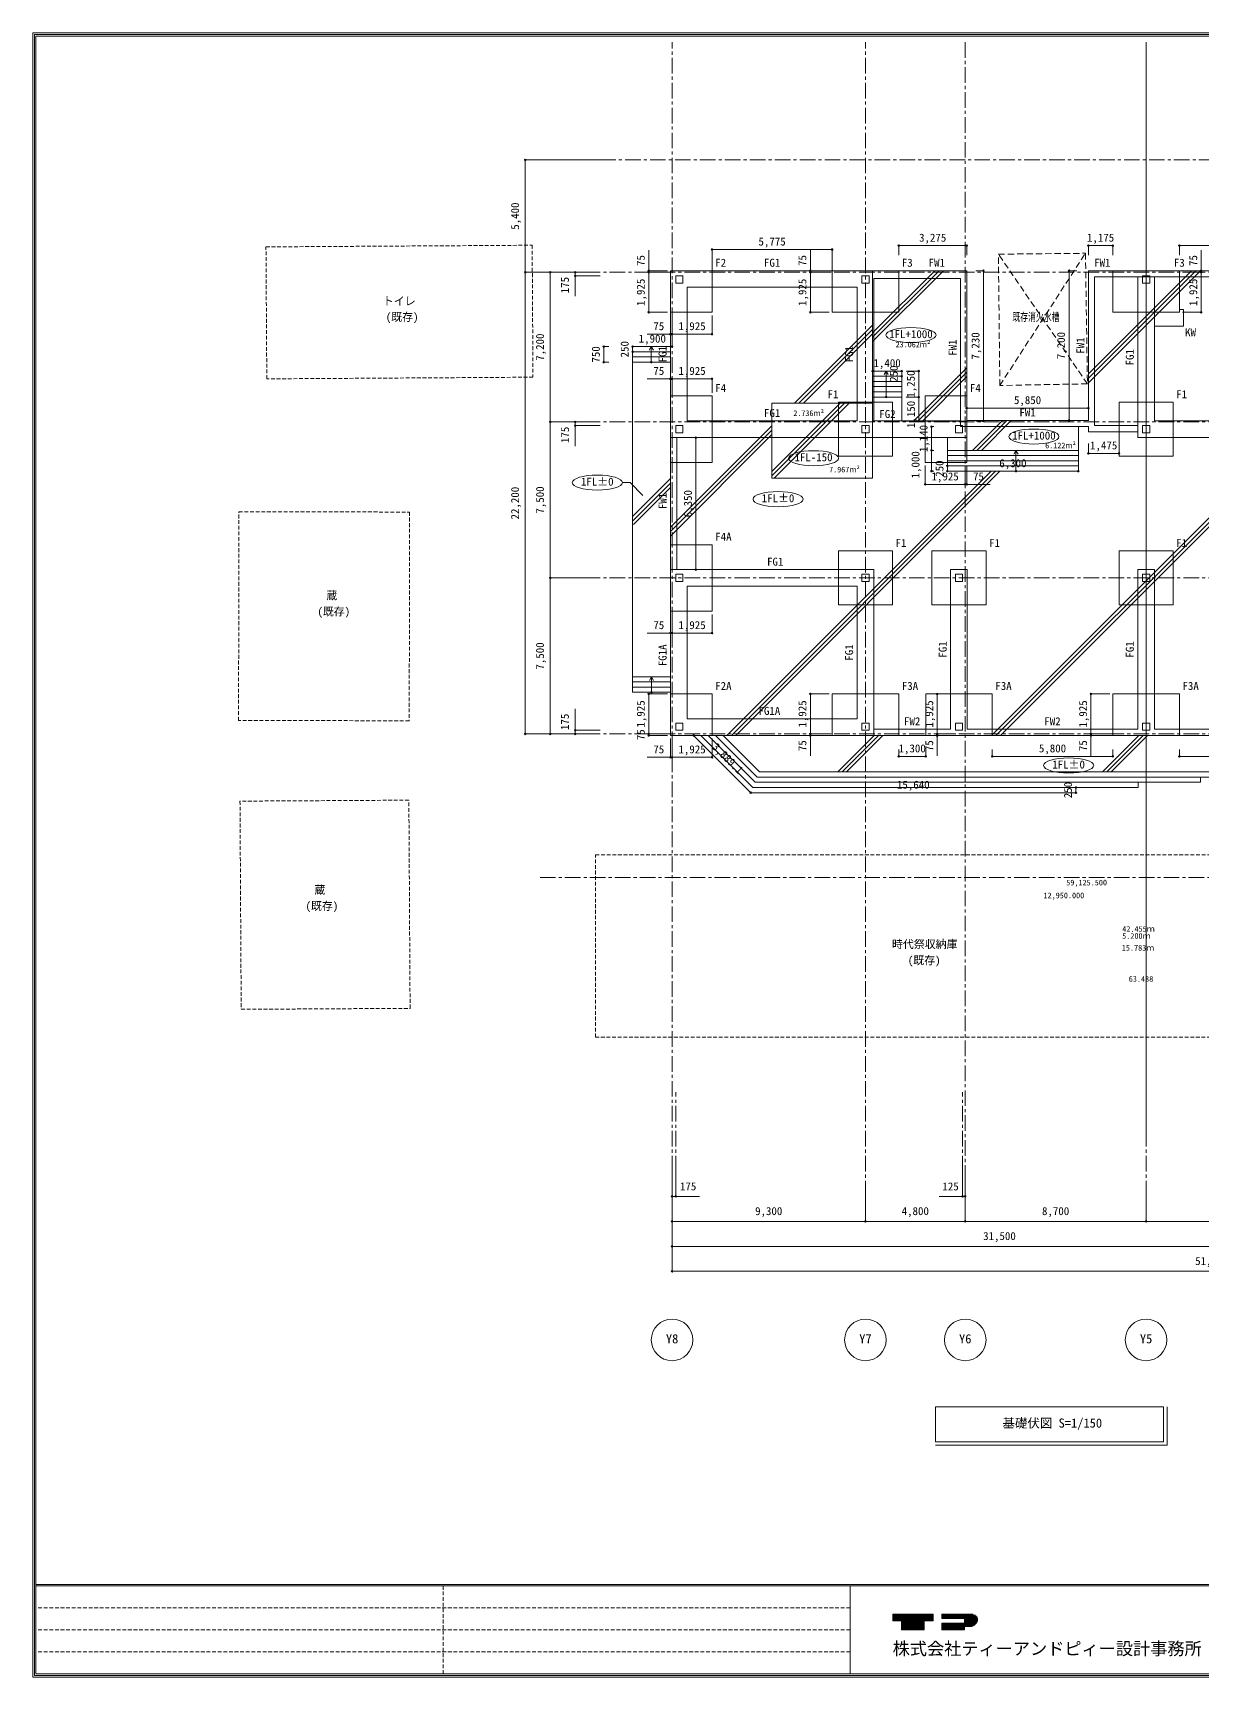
# Model space of a CAD drawing. Units: millimetres at full size, sheet at 1:150. Extents: x -144184 to 144184, y -90019 to 91030.
# Drawn here: x 26054 to 82296, y 11965 to 91030 of the extents above; entities that cross this region are included whole.
import ezdxf
from ezdxf.enums import TextEntityAlignment as Align

# ---------------------------------------------------------------- set-up
doc = ezdxf.new("R2010")
doc.units = ezdxf.units.MM
doc.header["$LTSCALE"] = 150
doc.header["$PDMODE"] = 32
doc.header["$PDSIZE"] = 75
for name, pattern in [('CHAIN1', [8, 5, -1, 1, -1]), ('DASHED1', [1.8, 1.2, -0.6]), ('DASHED2', [3, 2, -1])]:
    doc.linetypes.add(name, pattern=pattern)
for name, color, linetype, lineweight in [('0-0_基準線', 3, 'Continuous', 13), ('0-1_躯体', 7, 'Continuous', 9), ('0-2_間仕切り', 3, 'Continuous', 13), ('0-5_仕上げ', 2, 'Continuous', 5), ('0-6_文字', 2, 'Continuous', 5), ('0-7_寸法', 4, 'Continuous', 5), ('0-8_補助線', 4, 'Continuous', 5), ('0-A_給水設備', 7, 'Continuous', 9), ('0-C_ガス設備', 4, 'DASHED1', 5), ('0-E_工事名', 3, 'Continuous', 13), ('0-F_', 4, 'CHAIN1', 5), ('4-6_文字', 4, 'Continuous', 5), ('F-0_枠', 2, 'Continuous', 13)]:
    doc.layers.add(name, color=color, linetype=linetype, lineweight=lineweight)
doc.styles.add('ＭＳ ゴシック', font='')
doc.styles.get('ＭＳ ゴシック').set_extended_font_data('MS Gothic')

msp = doc.modelspace()

# ---------------------------------------------------------------- linework, layer by layer
at = {"layer": '0-0_基準線', "color": 7, "lineweight": 9}
for p, q in [((70425.8, 71794.5), (70425.8, 72144.5)), ((70425.8, 72144.5), (70775.8, 72144.5)), ((70775.8, 71794.5), (70775.8, 72144.5)), ((70775.8, 71794.5), (70425.8, 71794.5))]:
    msp.add_line(p, q, dxfattribs=at)
for points in [[(56975.8, 78994.5), (56975.8, 79344.5), (57325.8, 79344.5), (57325.8, 78994.5)], [(65925.8, 78994.5), (65925.8, 79344.5), (66275.8, 79344.5), (66275.8, 78994.5)], [(79425.8, 78994.5), (79425.8, 79344.5), (79775.8, 79344.5), (79775.8, 78994.5)], [(56975.8, 71794.5), (56975.8, 72144.5), (57325.8, 72144.5), (57325.8, 71794.5)], [(65925.8, 71794.5), (65925.8, 72144.5), (66275.8, 72144.5), (66275.8, 71794.5)], [(79425.8, 71794.5), (79425.8, 72144.5), (79775.8, 72144.5), (79775.8, 71794.5)], [(56975.8, 64644.5), (56975.8, 64994.5), (57325.8, 64994.5), (57325.8, 64644.5)], [(65925.8, 64644.5), (65925.8, 64994.5), (66275.8, 64994.5), (66275.8, 64644.5)], [(70425.8, 64644.5), (70425.8, 64994.5), (70775.8, 64994.5), (70775.8, 64644.5)], [(79425.8, 64644.5), (79425.8, 64994.5), (79775.8, 64994.5), (79775.8, 64644.5)], [(56975.8, 57494.5), (56975.8, 57844.5), (57325.8, 57844.5), (57325.8, 57494.5)], [(65925.8, 57494.5), (65925.8, 57844.5), (66275.8, 57844.5), (66275.8, 57494.5)], [(70425.8, 57494.5), (70425.8, 57844.5), (70775.8, 57844.5), (70775.8, 57494.5)], [(79425.8, 57494.5), (79425.8, 57844.5), (79775.8, 57844.5), (79775.8, 57494.5)]]:
    msp.add_lwpolyline(points, close=True, dxfattribs=at)
at = {"layer": '0-1_躯体', "color": 2, "lineweight": 18}
for p, q in [((56725.8, 79594.5), (58725.8, 79594.5)), ((56725.8, 77594.5), (56725.8, 79594.5)), ((81200.8, 77724.5), (81400.8, 77724.5))]:
    msp.add_line(p, q, dxfattribs=at)
for points in [[(58725.8, 79594.5), (58725.8, 77594.5), (56725.8, 77594.5)], [(80000.8, 76924.5), (81400.8, 76924.5), (81400.8, 77724.5)]]:
    msp.add_lwpolyline(points, dxfattribs=at)
for points in [[(64500.8, 79594.5), (67700.8, 79594.5), (67700.8, 77594.5), (64500.8, 77594.5)], [(81200.8, 77594.5), (78000.8, 77594.5), (78000.8, 79594.5), (81200.8, 79594.5)], [(56725.8, 70369.5), (58725.8, 70369.5), (58725.8, 73569.5), (56725.8, 73569.5)], [(70975.8, 73569.5), (68975.8, 73569.5), (68975.8, 70369.5), (70975.8, 70369.5)], [(64800.8, 70669.5), (67400.8, 70669.5), (67400.8, 73269.5), (64800.8, 73269.5)], [(78300.8, 70669.5), (80900.8, 70669.5), (80900.8, 73269.5), (78300.8, 73269.5)], [(58725.8, 66419.5), (56725.8, 66419.5), (56725.8, 63219.5), (58725.8, 63219.5)], [(64800.8, 63519.5), (67400.8, 63519.5), (67400.8, 66119.5), (64800.8, 66119.5)], [(69300.8, 63519.5), (71900.8, 63519.5), (71900.8, 66119.5), (69300.8, 66119.5)], [(78300.8, 63519.5), (80900.8, 63519.5), (80900.8, 66119.5), (78300.8, 66119.5)], [(58725.8, 57244.5), (56725.8, 57244.5), (56725.8, 59244.5), (58725.8, 59244.5)], [(67700.8, 57244.5), (64500.8, 57244.5), (64500.8, 59244.5), (67700.8, 59244.5)], [(69000.8, 59244.5), (72200.8, 59244.5), (72200.8, 57244.5), (69000.8, 57244.5)], [(78000.8, 59244.5), (81200.8, 59244.5), (81200.8, 57244.5), (78000.8, 57244.5)]]:
    msp.add_lwpolyline(points, close=True, dxfattribs=at)
at = {"layer": '0-2_間仕切り'}
for p, q in [((56725.8, 79594.5), (70975.8, 79594.5)), ((56725.8, 79594.5), (56725.8, 57244.5)), ((70675.8, 79219.5), (66500.8, 79219.5)), ((66500.8, 79219.5), (66500.8, 72369.5)), ((76825.8, 79594.5), (88225.8, 79594.5)), ((76825.8, 79594.5), (76825.8, 72394.5)), ((77125.8, 79294.5), (77125.8, 72144.5)), ((77125.8, 79294.5), (80000.8, 79294.5)), ((79200.8, 71844.5), (79200.8, 79294.5)), ((57525.8, 78794.5), (65700.8, 78794.5)), ((57525.8, 78794.5), (57525.8, 72369.5)), ((65700.8, 78794.5), (65700.8, 72369.5)), ((55800.8, 75944.5), (55699.8, 75769.7)), ((55800.8, 75944.5), (55901.7, 75769.7)), ((55800.8, 75194.5), (55800.8, 75944.5)), ((54900.8, 75694.5), (56725.8, 75694.5)), ((54900.8, 75444.5), (56725.8, 75444.5)), ((54900.8, 75194.5), (56725.8, 75194.5)), ((67845.8, 74769.5), (66445.8, 74769.5)), ((67845.8, 74519.5), (66445.8, 74519.5)), ((67100.8, 74769.5), (66999.8, 74594.7)), ((67100.8, 74769.5), (67201.7, 74594.7)), ((67100.8, 73519.5), (67100.8, 74769.5)), ((67845.8, 72364.5), (67845.8, 74769.5)), ((67845.8, 74269.5), (66445.8, 74269.5)), ((67845.8, 74019.5), (66445.8, 74019.5)), ((67845.8, 73769.5), (66445.8, 73769.5)), ((66445.8, 73519.5), (66445.8, 69619.5)), ((65700.8, 72369.5), (57525.8, 72369.5)), ((70675.8, 72369.5), (66445.8, 72369.5)), ((70975.8, 72394.5), (76825.8, 72394.5)), ((70975.8, 72094.5), (70975.8, 71569.5)), ((76345.8, 72094.5), (76345.8, 69954.5)), ((76825.8, 72094.5), (76825.8, 71844.5)), ((77125.8, 72144.5), (79200.8, 72144.5)), ((70975.8, 71569.5), (56725.8, 71569.5)), ((57025.8, 65219.5), (57025.8, 71569.5)), ((70045.8, 71569.5), (70045.8, 69954.5)), ((76825.8, 71844.5), (79200.8, 71844.5)), ((79200.8, 71569.5), (79200.8, 71844.5)), ((76345.8, 70954.5), (70045.8, 70954.5)), ((76345.8, 70704.5), (70045.8, 70704.5)), ((76345.8, 70454.5), (70045.8, 70454.5)), ((73339, 70954.5), (73238.1, 70779.7)), ((73339, 70954.5), (73439.9, 70779.7)), ((73339, 69954.5), (73339, 70954.5)), ((76345.8, 70204.5), (70045.8, 70204.5)), ((76345.8, 69954.5), (70045.8, 69954.5)), ((66500.8, 65219.5), (56725.8, 65219.5)), ((66500.8, 65219.5), (66500.8, 57244.5)), ((71000.8, 65219.5), (70200.8, 65219.5)), ((70200.8, 65219.5), (70200.8, 57544.5)), ((71000.8, 65219.5), (71000.8, 57544.5)), ((80000.8, 65219.5), (80000.8, 57544.5)), ((57525.8, 64419.5), (57525.8, 58044.5)), ((54900.8, 60069.5), (56725.8, 60069.5)), ((54900.8, 59819.5), (56725.8, 59819.5)), ((54900.8, 59569.5), (56725.8, 59569.5)), ((54900.8, 59319.5), (56725.8, 59319.5)), ((55808.3, 60069.5), (55707.3, 59894.7)), ((55808.3, 60069.5), (55909.2, 59894.7)), ((55808.3, 59319.5), (55808.3, 60069.5)), ((65700.8, 58044.5), (57525.8, 58044.5)), ((56725.8, 57244.5), (88225.8, 57244.5)), ((57835.8, 57244.5), (60585.8, 54494.5)), ((60689.3, 54744.5), (58189.3, 57244.5)), ((60792.9, 54994.5), (58542.9, 57244.5)), ((60896.4, 55244.5), (58896.4, 57244.5)), ((61000, 55494.5), (59250, 57244.5)), ((70200.8, 57544.5), (66500.8, 57544.5)), ((71000.8, 57544.5), (79200.8, 57544.5)), ((80000.8, 57544.5), (88250.8, 57544.5)), ((61000, 55494.5), (88225.8, 55494.5)), ((60689.3, 54744.5), (79225.8, 54744.5)), ((60792.9, 54994.5), (82225.8, 54994.5)), ((60896.4, 55244.5), (85225.8, 55244.5)), ((79225.8, 54994.5), (79225.8, 54744.5)), ((82225.8, 54994.5), (82225.8, 55244.5))]:
    msp.add_line(p, q, dxfattribs=at)
at = {"layer": '0-2_間仕切り', "color": 4, "lineweight": 5}
for p, q in [((53514.8, 75944.5), (53514.8, 75194.5)), ((53514.8, 75944.5), (53765, 75944.5)), ((54900.8, 75944.5), (56800.8, 75944.5)), ((54900.8, 75944.5), (54900.8, 75694.5)), ((53514.8, 75194.5), (53765, 75194.5)), ((67845.8, 74769.5), (66445.8, 74769.5)), ((67845.8, 74769.5), (67845.8, 74519.5)), ((68665.2, 74769.5), (68053.6, 74769.5)), ((68665.2, 74769.5), (68665.2, 73519.5)), ((68665.2, 73519.5), (68053.6, 73519.5)), ((68665.2, 73519.5), (68665.2, 72369.5)), ((68665.2, 72369.5), (68053.6, 72369.5)), ((69280.1, 70954.5), (69280.1, 72094.5)), ((69280.1, 72094.5), (69391.3, 72094.5)), ((69280.1, 69954.5), (69280.1, 70954.5)), ((69280.1, 70954.5), (69391.3, 70954.5)), ((69280.1, 69954.5), (69391.3, 69954.5)), ((70045.8, 69954.5), (70045.8, 70204.5)), ((76345.8, 69954.5), (70045.8, 69954.5)), ((57835.8, 57244.5), (60585.8, 54494.5)), ((76225.8, 54494.5), (76225.8, 54744.5)), ((60585.8, 54494.5), (76225.8, 54494.5))]:
    msp.add_line(p, q, dxfattribs=at)
at = {"layer": '0-2_間仕切り'}
for points in [[(67845.8, 73519.5), (66445.8, 73519.5), (66445.8, 79594.5)], [(67845.8, 72364.5), (70975.8, 72364.5), (70975.8, 79594.5)], [(70675.8, 79219.5), (70675.8, 72094.5), (76825.8, 72094.5)], [(89075.8, 72369.5), (80000.8, 72369.5), (80000.8, 79294.5), (88225.8, 79294.5)], [(54900.8, 59319.5), (54900.8, 75944.5), (56725.8, 75944.5)], [(66445.8, 69619.5), (61600.8, 69619.5), (61600.8, 73224.5), (66445.8, 73224.5)], [(79200.8, 71569.5), (88995.8, 71569.5), (89075.8, 71569.5)], [(80000.8, 65219.5), (79200.8, 65219.5), (79200.8, 57544.5)], [(57525.8, 64419.5), (65700.8, 64419.5), (65700.8, 58044.5)], [(60585.8, 54494.5), (76225.8, 54494.5), (76225.8, 54744.5)]]:
    msp.add_lwpolyline(points, dxfattribs=at)
at = {"layer": '0-2_間仕切り', "color": 2}
for p in [(53514.8, 75944.5), (54900.8, 75944.5), (56800.8, 75944.5), (53514.8, 75194.5), (54900.8, 75694.5), (66445.8, 74769.5), (67845.8, 74769.5), (67845.8, 74519.5), (68665.2, 74769.5), (68665.2, 73519.5), (68665.2, 72369.5), (69280.1, 72094.5), (69280.1, 70954.5), (69280.1, 69954.5), (70045.8, 70204.5), (70045.8, 69954.5), (76345.8, 69954.5), (57835.8, 57244.5), (76225.8, 54744.5), (60585.8, 54494.5), (76225.8, 54494.5)]:
    msp.add_point(p, dxfattribs=at)
at = {"layer": '0-2_間仕切り'}
for p in [(55800.8, 75194.5), (67100.8, 73519.5), (73339, 69954.5), (55808.3, 59319.5)]:
    msp.add_point(p, dxfattribs=at)
at = {"layer": '0-5_仕上げ', "color": 4}
for p, q in [((67700.8, 80799.3), (70975.8, 80799.3)), ((67700.8, 80799.3), (67700.8, 80346.9)), ((70975.8, 80799.3), (70975.8, 80346.9)), ((76825.8, 80799.3), (78000.8, 80799.3)), ((76825.8, 80799.3), (76825.8, 80346.9)), ((78000.8, 80799.3), (78000.8, 80346.9)), ((81200.8, 80799.3), (88225.8, 80799.3)), ((81200.8, 80799.3), (81200.8, 80346.9)), ((58725.8, 80613.5), (64500.8, 80613.5)), ((58725.8, 80613.5), (58725.8, 79576.4)), ((64500.8, 80613.5), (64500.8, 79576.4)), ((71776.1, 79594.5), (71411, 79594.5)), ((71776.1, 79594.5), (71776.1, 72364.5)), ((75895, 72394.5), (75895, 79594.5)), ((75895, 79594.5), (76275.9, 79594.5)), ((70975.8, 72989.3), (76825.8, 72989.3)), ((70975.8, 72989.3), (70975.8, 72703.6)), ((76825.8, 72989.3), (76825.8, 72703.6)), ((71776.1, 72364.5), (71411, 72364.5)), ((75895, 72394.5), (76275.9, 72394.5)), ((57945.5, 71569.5), (57624, 71569.5)), ((57945.5, 71569.5), (57945.5, 65219.5)), ((76825.8, 70810.9), (76825.8, 71287.2)), ((78300.8, 70810.9), (78300.8, 71287.2)), ((76825.8, 70810.9), (78300.8, 70810.9)), ((57945.5, 65219.5), (57624, 65219.5)), ((67700.8, 56241.6), (67700.8, 56575)), ((67700.8, 56241.6), (69000.8, 56241.6)), ((69000.8, 56241.6), (69000.8, 56575)), ((72200.8, 56241.6), (72200.8, 56575)), ((72200.8, 56241.6), (78000.8, 56241.6)), ((78000.8, 56241.6), (78000.8, 56575)), ((81200.8, 56241.6), (81200.8, 56575)), ((81200.8, 56241.6), (87050.8, 56241.6))]:
    msp.add_line(p, q, dxfattribs=at)
at = {"layer": '0-5_仕上げ'}
for p in [(58725.8, 80613.5), (64500.8, 80613.5), (67700.8, 80799.3), (70975.8, 80799.3), (76825.8, 80799.3), (78000.8, 80799.3), (81200.8, 80799.3), (71776.1, 79594.5), (75895, 79594.5), (70975.8, 72989.3), (76825.8, 72989.3), (71776.1, 72364.5), (75895, 72394.5), (57945.5, 71569.5), (76825.8, 70810.9), (78300.8, 70810.9), (57945.5, 65219.5), (67700.8, 56241.6), (69000.8, 56241.6), (72200.8, 56241.6), (78000.8, 56241.6), (81200.8, 56241.6)]:
    msp.add_point(p, dxfattribs=at)
at = {"layer": '0-6_文字', "color": 4}
for p, q in [((55675.8, 80574.3), (55675.8, 79594.5)), ((63450.8, 80574.3), (63450.8, 79594.5)), ((82250.8, 80574.3), (82250.8, 79594.5)), ((55675.8, 79594.5), (56575.8, 79594.5)), ((55675.8, 79519.5), (55675.8, 79594.5)), ((55675.8, 79519.5), (56575.8, 79519.5)), ((63450.8, 79594.5), (64350.8, 79594.5)), ((63450.8, 79519.5), (63450.8, 79594.5)), ((63450.8, 79519.5), (64350.8, 79519.5)), ((82250.8, 79594.5), (81350.8, 79594.5)), ((82250.8, 79519.5), (81350.8, 79519.5)), ((82250.8, 79519.5), (82250.8, 79594.5)), ((55675.8, 77594.5), (56575.8, 77594.5)), ((63450.8, 77594.5), (64350.8, 77594.5)), ((82250.8, 77594.5), (81350.8, 77594.5)), ((56725.8, 76544.5), (56725.8, 77444.5)), ((56800.8, 76544.5), (56800.8, 77444.5)), ((58725.8, 76544.5), (58725.8, 77444.5)), ((55598.4, 76544.5), (56725.8, 76544.5)), ((56725.8, 76544.5), (56800.8, 76544.5)), ((55598.4, 74394.5), (56725.8, 74394.5)), ((56725.8, 74394.5), (56725.8, 73719.5)), ((56725.8, 74394.5), (56800.8, 74394.5)), ((56800.8, 74394.5), (56800.8, 73719.5)), ((58725.8, 74394.5), (58725.8, 73719.5)), ((68975.8, 69319.5), (68975.8, 70219.5)), ((70900.8, 69319.5), (70900.8, 70219.5)), ((70975.8, 69319.5), (70975.8, 70219.5)), ((70900.8, 69319.5), (70975.8, 69319.5)), ((70975.8, 69319.5), (72103.1, 69319.5)), ((56725.8, 62169.5), (56725.8, 63069.5)), ((56800.8, 62169.5), (56800.8, 63069.5)), ((58725.8, 62169.5), (58725.8, 63069.5)), ((55598.4, 62169.5), (56725.8, 62169.5)), ((56725.8, 62169.5), (56800.8, 62169.5)), ((55675.8, 59244.5), (56575.8, 59244.5)), ((63450.8, 59244.5), (64350.8, 59244.5)), ((69550.8, 59244.5), (70450.8, 59244.5)), ((76950.8, 59244.5), (77850.8, 59244.5)), ((55675.8, 57319.5), (56575.8, 57319.5)), ((55675.8, 57244.5), (56575.8, 57244.5)), ((56725.8, 56194.5), (56725.8, 57094.5)), ((56800.8, 56194.5), (56800.8, 57094.5)), ((58725.8, 56194.5), (58725.8, 57094.5)), ((63450.8, 57319.5), (64350.8, 57319.5)), ((63450.8, 57319.5), (63450.8, 57244.5)), ((63450.8, 57244.5), (64350.8, 57244.5)), ((63450.8, 57244.5), (63450.8, 56264.6)), ((69550.8, 57319.5), (70450.8, 57319.5)), ((69550.8, 57319.5), (69550.8, 57244.5)), ((69550.8, 57244.5), (70450.8, 57244.5)), ((69550.8, 57244.5), (69550.8, 56264.6)), ((76950.8, 57319.5), (77850.8, 57319.5)), ((76950.8, 57319.5), (76950.8, 57244.5)), ((76950.8, 57244.5), (77850.8, 57244.5)), ((76950.8, 57244.5), (76950.8, 56264.6)), ((55598.4, 56194.5), (56725.8, 56194.5)), ((56725.8, 56194.5), (56800.8, 56194.5))]:
    msp.add_line(p, q, dxfattribs=at)
at = {"layer": '0-6_文字'}
for p in [(55675.8, 79594.5), (55675.8, 79519.5), (63450.8, 79594.5), (63450.8, 79519.5), (82250.8, 79594.5), (82250.8, 79519.5), (55675.8, 77594.5), (63450.8, 77594.5), (82250.8, 77594.5), (56725.8, 76544.5), (56800.8, 76544.5), (58725.8, 76544.5), (56725.8, 74394.5), (56800.8, 74394.5), (58725.8, 74394.5), (68975.8, 69319.5), (70900.8, 69319.5), (70975.8, 69319.5), (56725.8, 62169.5), (56800.8, 62169.5), (58725.8, 62169.5), (55675.8, 59244.5), (63450.8, 59244.5), (69550.8, 59244.5), (76950.8, 59244.5), (55675.8, 57319.5), (55675.8, 57244.5), (63450.8, 57319.5), (63450.8, 57244.5), (69550.8, 57319.5), (69550.8, 57244.5), (76950.8, 57319.5), (76950.8, 57244.5), (56725.8, 56194.5), (56800.8, 56194.5), (58725.8, 56194.5)]:
    msp.add_point(p, dxfattribs=at)
at = {"layer": '0-7_寸法'}
for p, q in [((49741.5, 84919.5), (53341.5, 84919.5)), ((49741.5, 84919.5), (49741.5, 79519.5)), ((49741.5, 79519.5), (50941.5, 79519.5)), ((49741.5, 79519.5), (49741.5, 57319.5)), ((50941.5, 79519.5), (52141.5, 79519.5)), ((50941.5, 72319.5), (50941.5, 79519.5)), ((52141.5, 79519.5), (53341.5, 79519.5)), ((52141.5, 79344.5), (52141.5, 79519.5)), ((52141.5, 79344.5), (53341.5, 79344.5)), ((52141.5, 79344.5), (52141.5, 78364.6)), ((50941.5, 72319.5), (52141.5, 72319.5)), ((50941.5, 64819.5), (50941.5, 72319.5)), ((52141.5, 72319.5), (53341.5, 72319.5)), ((52141.5, 72144.5), (52141.5, 72319.5)), ((52141.5, 72144.5), (53341.5, 72144.5)), ((52141.5, 72144.5), (52141.5, 71159.9)), ((50941.5, 64819.5), (52597.1, 64819.5)), ((50941.5, 57319.5), (50941.5, 64819.5)), ((52141.5, 57494.5), (52141.5, 58525.2)), ((49741.5, 57319.5), (50941.5, 57319.5)), ((50941.5, 57319.5), (52141.5, 57319.5)), ((52141.5, 57494.5), (53341.5, 57494.5)), ((52141.5, 57319.5), (52141.5, 57494.5)), ((52141.5, 57319.5), (53341.5, 57319.5)), ((56800.8, 35078.5), (56800.8, 36278.5)), ((56975.8, 35078.5), (56975.8, 36278.5)), ((70775.8, 35078.5), (70775.8, 36278.5)), ((70900.8, 35078.5), (70900.8, 36278.5)), ((56800.8, 33878.5), (56800.8, 35078.5)), ((56800.8, 35078.5), (56975.8, 35078.5)), ((56975.8, 35078.5), (58122.3, 35078.5)), ((66100.8, 33878.5), (66100.8, 35078.5)), ((69648.4, 35078.5), (70775.8, 35078.5)), ((70775.8, 35078.5), (70900.8, 35078.5)), ((70900.8, 33878.5), (70900.8, 35078.5)), ((79600.8, 33878.5), (79600.8, 35078.5)), ((56800.8, 32678.5), (56800.8, 33878.5)), ((66100.8, 33878.5), (56800.8, 33878.5)), ((70900.8, 33878.5), (66100.8, 33878.5)), ((79600.8, 33878.5), (70900.8, 33878.5)), ((56800.8, 31478.5), (56800.8, 32678.5)), ((56800.8, 31478.5), (108700.8, 31478.5))]:
    msp.add_line(p, q, dxfattribs=at)
for points in [[(108700.8, 33878.5), (101050.8, 33878.5), (93350.8, 33878.5), (88300.8, 33878.5), (79600.8, 33878.5)], [(108700.8, 32678.5), (88300.8, 32678.5), (56800.8, 32678.5)]]:
    msp.add_lwpolyline(points, dxfattribs=at)
at = {"layer": '0-7_寸法', "color": 3, "lineweight": 13}
for centre in [(56800.8, 28181.4), (66100.8, 28181.4), (70900.8, 28181.4), (79600.8, 28181.4)]:
    msp.add_circle(centre, 1000, dxfattribs=at)
at = {"layer": '0-7_寸法', "color": 2}
for p in [(49741.5, 84919.5), (49741.5, 79519.5), (50941.5, 79519.5), (52141.5, 79519.5), (52141.5, 79344.5), (50941.5, 72319.5), (52141.5, 72319.5), (52141.5, 72144.5), (50941.5, 64819.5), (49741.5, 57319.5), (50941.5, 57319.5), (52141.5, 57494.5), (52141.5, 57319.5), (56800.8, 35078.5), (56975.8, 35078.5), (70775.8, 35078.5), (70900.8, 35078.5), (56800.8, 33878.5), (66100.8, 33878.5), (70900.8, 33878.5), (79600.8, 33878.5), (56800.8, 32678.5), (56800.8, 31478.5)]:
    msp.add_point(p, dxfattribs=at)
at = {"layer": '0-8_補助線'}
for p, q in [((56725.8, 79562.7), (56757.5, 79594.5)), ((66445.8, 76606.3), (69433.9, 79594.5)), ((66445.8, 76182), (69858.2, 79594.5)), ((66445.8, 76394.2), (69646.1, 79594.5)), ((76825.8, 74206.9), (82213.4, 79594.5)), ((76825.8, 74419), (82001.2, 79594.5)), ((76825.8, 74631.1), (81789.1, 79594.5)), ((62691.2, 73224.5), (66445.8, 76979)), ((62903.3, 73224.5), (66445.8, 76766.9)), ((63115.4, 73224.5), (66445.8, 76554.8)), ((68415.5, 72364.5), (70975.8, 74924.8)), ((68627.6, 72364.5), (70975.8, 74712.6)), ((68839.7, 72364.5), (70975.8, 74500.5)), ((61600.8, 69936.1), (64889.1, 73224.5)), ((61600.8, 69724), (65101.2, 73224.5)), ((61708.3, 69619.5), (65313.3, 73224.5)), ((72167, 57244.5), (88345.8, 73423.2)), ((72379.2, 57244.5), (88345.8, 73211.1)), ((72591.3, 57244.5), (88345.8, 72998.9)), ((56725.8, 67259), (61600.8, 72134)), ((71254.3, 70954.5), (72694.3, 72394.5)), ((71466.5, 70954.5), (72906.5, 72394.5)), ((71678.6, 70954.5), (73118.6, 72394.5)), ((56725.8, 67046.9), (61600.8, 71921.9)), ((56725.8, 66834.8), (61600.8, 71709.8)), ((54900.8, 67769), (56725.8, 69594)), ((59439.1, 57244.5), (72149.1, 69954.5)), ((72361.2, 69954.5), (59651.2, 57244.5)), ((72573.4, 69954.5), (59863.4, 57244.5)), ((54900.8, 67556.8), (56725.8, 69381.8)), ((54950.5, 67394.5), (56725.8, 69169.7)), ((64771.2, 55494.5), (66521.2, 57244.5)), ((64983.3, 55494.5), (66733.3, 57244.5)), ((65195.5, 55494.5), (66945.5, 57244.5)), ((77499.1, 55494.5), (79249.1, 57244.5)), ((77711.3, 55494.5), (79461.3, 57244.5)), ((77923.4, 55494.5), (79673.4, 57244.5))]:
    msp.add_line(p, q, dxfattribs=at)
at = {"layer": '0-A_給水設備'}
for p, q in [((54408.1, 69404.9), (54779.9, 69404.9)), ((54779.9, 69404.9), (55398.4, 68786.4))]:
    msp.add_line(p, q, dxfattribs=at)
for centre in [(68292.3, 76498.9), (74206.7, 71619.8), (63606.3, 70577.5), (53203.1, 69404.9), (61898.7, 68608), (75875.7, 55802.8)]:
    msp.add_ellipse(centre, major_axis=(1205.1, 0), ratio=0.3, dxfattribs=at)
at = {"layer": '0-C_ガス設備', "color": 1, "linetype": 'DASHED2', "lineweight": 9}
for p, q in [((76780.5, 74152.9), (72497.5, 80388.4)), ((72566.4, 74075.6), (76684, 80431.9))]:
    msp.add_line(p, q, dxfattribs=at)
at = {"layer": '0-C_ガス設備'}
msp.add_line((84070.1, 42735.4), (53118.3, 42735.4), dxfattribs=at)
for points in [[(37306.2, 74393.5), (37266.7, 80738.9), (50070.7, 80818.5), (50110.2, 74473.2)], [(35948.4, 57965.3), (35964, 68001.2), (44173.4, 67988.5), (44157.8, 57952.5)], [(44198.5, 44124), (44140.1, 54134.4), (36016.3, 54087), (36074.8, 44076.6)]]:
    msp.add_lwpolyline(points, close=True, dxfattribs=at)
at = {"layer": '0-C_ガス設備', "color": 1, "linetype": 'DASHED2', "lineweight": 9}
for points in [[(72566.4, 74075.6), (72497.5, 80388.4), (76684, 80431.9)], [(76684, 80431.9), (76780.5, 74152.9), (72566.4, 74075.6)]]:
    msp.add_lwpolyline(points, dxfattribs=at)
at = {"layer": '0-C_ガス設備'}
msp.add_lwpolyline([(53118.3, 42735.4), (53118.3, 51508.6), (84070.1, 51508.6)], dxfattribs=at)
at = {"layer": '0-E_工事名'}
for p, q in [((69475.7, 24966.7), (69475.7, 23279.2)), ((80444.5, 24966.7), (69475.7, 24966.7)), ((80444.5, 23279.2), (80444.5, 24966.7)), ((69475.7, 23279.2), (80444.5, 23279.2))]:
    msp.add_line(p, q, dxfattribs=at)
at = {"layer": '0-E_工事名', "color": 4, "lineweight": 5}
for p, q in [((80613.2, 23110.5), (80613.2, 24966.7)), ((69475.7, 23110.5), (80613.2, 23110.5))]:
    msp.add_line(p, q, dxfattribs=at)
at = {"layer": '0-F_'}
for p, q in [((56800.8, 36278.5), (56800.8, 90579.5)), ((66100.8, 35078.5), (66100.8, 90579.5)), ((70900.8, 90579.5), (70900.8, 36278.5)), ((79600.8, 35078.5), (79600.8, 90579.5)), ((79600.8, 38183.3), (79600.8, 90579.5)), ((53341.5, 84919.5), (120113.1, 84919.5)), ((52597.1, 79519.5), (120113.1, 79519.5)), ((52597.1, 72319.5), (120113.1, 72319.5)), ((52597.1, 64819.5), (120113.1, 64819.5)), ((52597.1, 57319.5), (120113.1, 57319.5)), ((50448.3, 50419.5), (120113.1, 50419.5))]:
    msp.add_line(p, q, dxfattribs=at)
at = {"layer": '0-F_', "color": 5}
for p, q in [((52597.1, 79344.5), (52900.8, 79344.5)), ((52597.1, 72144.5), (52900.8, 72144.5)), ((52597.1, 57494.5), (52900.8, 57494.5)), ((56975.8, 36278.5), (56975.8, 40094.5)), ((70775.8, 36278.5), (70775.8, 40094.5))]:
    msp.add_line(p, q, dxfattribs=at)
at = {"layer": '4-6_文字'}
for p, q in [((55675.8, 77594.5), (55675.8, 79519.5)), ((63450.8, 77594.5), (63450.8, 79519.5)), ((82250.8, 77594.5), (82250.8, 79519.5)), ((56800.8, 76544.5), (58725.8, 76544.5)), ((56800.8, 74394.5), (58725.8, 74394.5)), ((68975.8, 69319.5), (70900.8, 69319.5)), ((56800.8, 62169.5), (58725.8, 62169.5)), ((55675.8, 59244.5), (55675.8, 57319.5)), ((63450.8, 59244.5), (63450.8, 57319.5)), ((69550.8, 59244.5), (69550.8, 57319.5)), ((76950.8, 59244.5), (76950.8, 57319.5)), ((55675.8, 57319.5), (55675.8, 57244.5)), ((56800.8, 56194.5), (58725.8, 56194.5))]:
    msp.add_line(p, q, dxfattribs=at)
at = {"layer": 'F-0_枠', "color": 3}
for p, q in [((144033.4, 90879.5), (26204.2, 90879.5)), ((144033.4, 16424.7), (26204.2, 16424.7)), ((144033.4, 16349.6), (26204.2, 16349.6)), ((65369.2, 16342.7), (65369.2, 12115)), ((67411.1, 14988.2), (67411.1, 14664.2)), ((67411.1, 14966.6), (69354.8, 14966.6)), ((67411.1, 14923.4), (69354.8, 14923.4)), ((67411.1, 14880.2), (69354.8, 14880.2)), ((67411.1, 14837), (69354.8, 14837)), ((67411.1, 14793.8), (69354.8, 14793.8)), ((67411.1, 14750.6), (69354.8, 14750.6)), ((67411.1, 14707.4), (69354.8, 14707.4)), ((67411.1, 14664.2), (69354.8, 14664.2)), ((67411.7, 14988.2), (69225.2, 14988.2)), ((68922.9, 14621), (67843, 14621)), ((68922.9, 14577.8), (67843, 14577.8)), ((68922.9, 14534.6), (67843, 14534.6)), ((68922.9, 14491.4), (67843, 14491.4)), ((68922.9, 14448.3), (67843, 14448.3)), ((68922.9, 14405.1), (67843, 14405.1)), ((68922.9, 14361.9), (67843, 14361.9)), ((68922.9, 14318.7), (67843, 14318.7)), ((68922.9, 14275.5), (67843, 14275.5)), ((69782.8, 14988.2), (69782.8, 14776)), ((69782.8, 14988.2), (71291, 14988.2)), ((69782.8, 14945), (71390.2, 14945)), ((69782.8, 14901.8), (71438.8, 14901.8)), ((69782.8, 14858.6), (71470.2, 14858.6)), ((69782.8, 14815.4), (71490.8, 14815.4)), ((69782.8, 14776), (71502.2, 14776)), ((69782.8, 14556.2), (71455, 14556.2)), ((69782.8, 14513), (71415.7, 14513)), ((69782.8, 14469.9), (71355.5, 14469.9)), ((69782.8, 14438.1), (71300.7, 14438.1)), ((69782.8, 14405.1), (71227.4, 14405.1)), ((69782.8, 14361.9), (70862.6, 14361.9)), ((69782.8, 14318.7), (70862.6, 14318.7)), ((69782.8, 14275.5), (70862.6, 14275.5)), ((70860.9, 14776), (70860.9, 14567.4)), ((70860.9, 14737.9), (71507.6, 14737.9)), ((70860.9, 14706.1), (71507.9, 14706.1)), ((70860.9, 14674.4), (71504.6, 14674.4)), ((70860.9, 14642.6), (71497.4, 14642.6)), ((70860.9, 14599.4), (71480.9, 14599.4)), ((70862.6, 14405.1), (70862.6, 14232.3)), ((144183.6, 11964.8), (26054.1, 11964.8))]:
    msp.add_line(p, q, dxfattribs=at)
at = {"layer": 'F-0_枠', "color": 4, "linetype": 'DASHED1', "lineweight": 5}
for p, q in [((45786.7, 16349.6), (45786.7, 12115)), ((65369.2, 15291), (26204.2, 15291)), ((65369.2, 14232.3), (26204.2, 14232.3)), ((65369.2, 13173.6), (26204.2, 13173.6))]:
    msp.add_line(p, q, dxfattribs=at)
at = {"layer": 'F-0_枠', "color": 6, "lineweight": 20}
msp.add_line((144033.4, 12115), (26204.2, 12115), dxfattribs=at)
at = {"layer": 'F-0_枠', "color": 3}
for points in [[(26054.1, 11964.8), (26054.1, 91029.7), (144183.6, 91029.7)], [(144108.5, 12039.9), (26129.1, 12039.9), (26129.1, 90954.6), (144108.5, 90954.6)], [(144033.4, 12115), (26204.2, 12115), (26204.2, 90879.5)], [(67411.1, 14988.2), (69354.8, 14988.2), (69354.8, 14664.2), (68922.9, 14664.2), (68922.9, 14232.3), (67843, 14232.3), (67843, 14664.2), (67411.1, 14664.2)], [(69782.8, 14556.2), (69782.8, 14232.3), (70862.6, 14232.3)]]:
    msp.add_lwpolyline(points, dxfattribs=at)

# ---------------------------------------------------------------- texts
at = {"layer": '0-1_躯体', "color": 2, "style": 'ＭＳ ゴシック'}
for s, p in [('F2', (58875.8, 79669.5)), ('F3', (67850.8, 79669.5)), ('F3', (80938.3, 79669.5)), ('KW', (81475.8, 76324.5)), ('F4', (58875.8, 73644.5)), ('F1', (64275.8, 73344.5)), ('F4', (71125.8, 73644.5)), ('F1', (81050.8, 73344.5)), ('F4A', (58875.8, 66494.5)), ('F1', (67550.8, 66194.5)), ('F1', (72050.8, 66194.5)), ('F1', (81050.8, 66194.5)), ('F2A', (58875.8, 59319.5)), ('F3A', (67850.8, 59319.5)), ('F3A', (72350.8, 59319.5)), ('F3A', (81350.8, 59319.5))]:
    msp.add_text(s, height=384.9, dxfattribs=at).set_placement(p, align=Align.BOTTOM_LEFT)
at = {"layer": '0-2_間仕切り', "color": 2, "style": 'ＭＳ ゴシック'}
for s, height, p in [('FG1', 384.9, (61219.5, 79669.5)), ('FW1', 384.9, (69141.1, 79669.5)), ('FW1', 384.9, (77102.1, 79669.5)), ('1,900', 384.9, (55194.5, 76019.5)), ('1,400', 384.9, (66489.5, 74844.5)), ('FG1', 384.9, (61219.5, 72444.5)), ('FG2', 384.9, (66767.5, 72396.2)), ('FW1', 384.9, (73507, 72469.5)), ('6,300', 384.9, (72539.5, 70029.5)), ('FG1', 384.9, (61369.5, 65294.5)), ('FG1A', 384.9, (60957, 58119.5)), ('FW2', 384.9, (67957, 57619.5)), ('FW2', 384.9, (74707, 57619.5)), ('15,640', 384.9, (67618.3, 54569.5)), ('5.200ｍ', 274.9, (78451.3, 47384.9)), ('42.455ｍ', 274.9, (78456.5, 47723.7)), ('15.783ｍ', 274.9, (78431.3, 46812.5)), ('63.438', 274.9, (78767.9, 45319.1))]:
    msp.add_text(s, height=height, dxfattribs=at).set_placement(p, align=Align.BOTTOM_LEFT)
for s, rotation, p in [('750', 90, (53439.8, 75175.7)), ('250', 90, (54825.8, 75425.7)), ('FG1', 90, (56650.8, 75188.2)), ('FG1', 90, (65625.8, 75188.2)), ('FW1', 90, (70600.8, 75500.7)), ('FW1', 90, (76750.8, 75600.7)), ('FG1', 90, (79125.8, 75038.2)), ('250', 90, (67770.8, 74250.7)), ('1,250', 90, (68590.2, 73488.2)), ('1,150', 90, (68600.5, 72025.6)), ('1,140', 90, (69205.1, 70868.2)), ('1,000', 90, (68815.9, 69605.5)), ('250', 90, (69970.8, 69685.7)), ('FW1', 90, (56650.8, 68128.2)), ('FG1', 90, (70125.8, 60988.2)), ('FG1', 90, (79125.8, 60988.2)), ('FG1A', 90, (56650.8, 60575.7)), ('FG1', 90, (65625.8, 60838.2)), ('3,889.1', 315, (58614.1, 56572.1)), ('250', 90, (76150.8, 54225.7))]:
    msp.add_text(s, height=384.9, rotation=rotation, dxfattribs=at).set_placement(p, align=Align.BOTTOM_LEFT)
at = {"layer": '0-2_間仕切り', "color": 2, "style": 'ＭＳ ゴシック', "width": 0.9}
for s, p in [('23.062ｍ²', (67554.1, 75823.7)), ('2.736ｍ²', (62631.8, 72521.7)), ('6.122ｍ²', (74750.5, 70969.1)), ('7.967ｍ²', (64357.7, 69811.7))]:
    msp.add_text(s, height=274.9, dxfattribs=at).set_placement(p, align=Align.BOTTOM_LEFT)
at = {"layer": '0-5_仕上げ', "style": 'ＭＳ ゴシック'}
for s, height, p in [('5,775', 384.9, (60957, 80688.5)), ('3,275', 384.9, (68682, 80874.3)), ('1,175', 384.9, (76757, 80874.3)), ('5,850', 384.9, (73244.5, 73064.3)), ('1,475', 384.9, (76907, 70885.9)), ('1,300', 384.9, (67694.5, 56316.6)), ('5,800', 384.9, (74444.5, 56316.6)), ('59,125.500', 274.9, (75758.9, 49952.2)), ('12,950.000', 274.9, (74663.6, 49333.1))]:
    msp.add_text(s, height=height, dxfattribs=at).set_placement(p, align=Align.BOTTOM_LEFT)
for s, p in [('7,230', (71701.1, 75323.2)), ('7,200', (75820, 75338.2)), ('6,350', (57870.5, 67738.2))]:
    msp.add_text(s, height=384.9, rotation=90, dxfattribs=at).set_placement(p, align=Align.BOTTOM_LEFT)
at = {"layer": '0-6_文字', "style": 'ＭＳ ゴシック'}
for s, p in [('75', (55600.8, 79821.9)), ('75', (63375.8, 79821.9)), ('75', (82175.8, 79821.9)), ('1,925', (55600.8, 77900.7)), ('1,925', (63375.8, 77900.7)), ('1,925', (82175.8, 77900.7)), ('1,925', (55600.8, 57625.7)), ('1,925', (63375.8, 57625.7)), ('1,925', (69475.8, 57625.7)), ('1,925', (76875.8, 57625.7)), ('75', (55600.8, 57019.5)), ('75', (63375.8, 56492)), ('75', (69475.8, 56492)), ('75', (76875.8, 56492))]:
    msp.add_text(s, height=384.9, rotation=90, dxfattribs=at).set_placement(p, align=Align.BOTTOM_LEFT)
for s, p in [('75', (55899.6, 76619.5)), ('1,925', (57107, 76619.5)), ('75', (55899.6, 74469.5)), ('1,925', (57107, 74469.5)), ('1,925', (69282, 69394.5)), ('75', (71276.9, 69394.5)), ('75', (55899.6, 62244.5)), ('1,925', (57107, 62244.5)), ('75', (55899.6, 56269.5)), ('1,925', (57107, 56269.5))]:
    msp.add_text(s, height=384.9, dxfattribs=at).set_placement(p, align=Align.BOTTOM_LEFT)
at = {"layer": '0-7_寸法', "color": 2, "style": 'ＭＳ ゴシック'}
for s, p in [('5,400', (49554, 81563.2)), ('175', (51952.5, 78509.1)), ('7,200', (50754, 75263.2)), ('175', (51959.1, 71306.1)), ('22,200', (49554, 67632)), ('7,500', (50754, 67913.2)), ('7,500', (50754, 60413.2)), ('175', (51950.5, 57507.2))]:
    msp.add_text(s, height=384.9, rotation=90, dxfattribs=at).set_placement(p, align=Align.BOTTOM_LEFT)
for s, p in [('175', (57181.2, 35256.8)), ('125', (69803.8, 35253.7)), ('9,300', (60794.5, 34066)), ('4,800', (67844.5, 34066)), ('8,700', (74594.5, 34066)), ('31,500', (71763.3, 32866)), ('51,900', (81963.3, 31666))]:
    msp.add_text(s, height=384.9, dxfattribs=at).set_placement(p, align=Align.BOTTOM_LEFT)
at = {"layer": '0-7_寸法', "color": 7, "style": 'ＭＳ ゴシック'}
for s, p in [('Y8', (56502.8, 27883.4)), ('Y7', (65802.8, 27883.4)), ('Y6', (70602.8, 27883.4)), ('Y5', (79302.8, 27883.4))]:
    msp.add_text(s, height=439.9, dxfattribs=at).set_placement(p, align=Align.BOTTOM_LEFT)
at = {"layer": '0-A_給水設備', "color": 2, "style": 'ＭＳ ゴシック'}
for s, p in [('1FL+1000', (67242.3, 76236.4)), ('1FL+1000', (73156.7, 71357.3)), ('1FL-150', (62687.6, 70315)), ('1FL±0', (52415.6, 69142.4)), ('1FL±0', (61111.2, 68345.5)), ('1FL±0', (75088.2, 55540.3))]:
    msp.add_text(s, height=384.9, dxfattribs=at).set_placement(p, align=Align.BOTTOM_LEFT)
at = {"layer": '0-C_ガス設備', "color": 2, "style": 'ＭＳ ゴシック'}
for s, p in [('トイレ', (42889.5, 77821.4)), ('(既存)', (43029.8, 77059.2)), ('蔵', (40169.4, 63672)), ('(既存)', (39739.7, 62894.5)), ('蔵', (39599, 49513.7)), ('(既存)', (39169.3, 48736.3)), ('時代祭収納庫', (67378.1, 46899.2)), ('(既存)', (68141.1, 46121.7))]:
    msp.add_text(s, height=384.9, dxfattribs=at).set_placement(p, align=Align.BOTTOM_LEFT)
at = {"layer": '0-C_ガス設備', "color": 1, "style": 'ＭＳ ゴシック', "width": 0.7}
msp.add_text('既存消火水槽', height=384.9, dxfattribs=at).set_placement((73170.2, 77058.3), align=Align.BOTTOM_LEFT)
at = {"layer": '0-E_工事名', "color": 2, "style": 'ＭＳ ゴシック'}
msp.add_text('基礎伏図 S=1/150', height=439.9, dxfattribs=at).set_placement((72691.9, 23829.3), align=Align.BOTTOM_LEFT)
at = {"layer": 'F-0_枠', "style": 'ＭＳ ゴシック'}
msp.add_text('株式会社ティーアンドピィー設計事務所', height=605.5, dxfattribs=at).set_placement((67411.1, 12850.8), align=Align.BOTTOM_LEFT)

doc.saveas('drawing.dxf')
